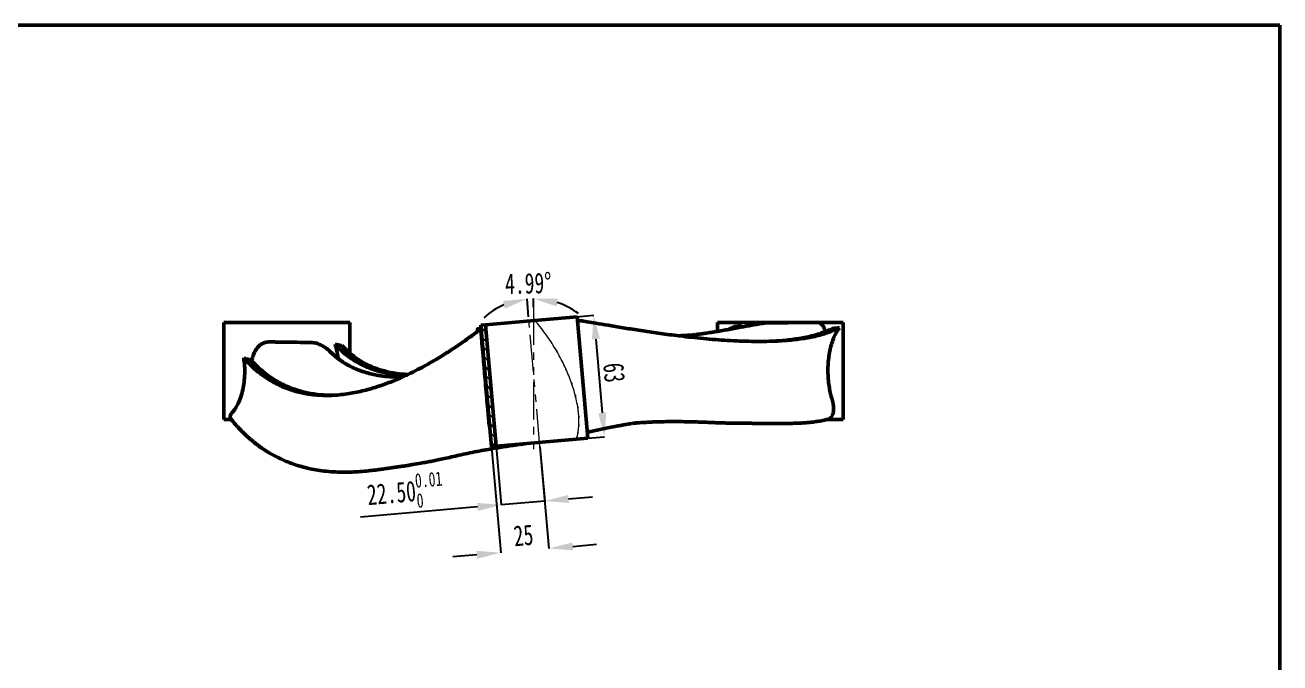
# Model space of a CAD drawing. Header units: millimetres. Extents: x 798 to 1179, y 9 to 280.
# Drawn here: x 965.2 to 1179, y 170.9 to 279.6 of the extents above; entities that cross this region are included whole.
import ezdxf

# ---------------------------------------------------------------- set-up
doc = ezdxf.new("R2010")
doc.units = ezdxf.units.MM
doc.header["$PDSIZE"] = -1
doc.linetypes.add('PHANTOM', pattern=[12.7, 6.35, -1.27, 1.27, -1.27, 1.27, -1.27])
doc.layers.add('10', color=7, linetype='Continuous')
doc.styles.add('SLDTEXTSTYLE5', font='TXT', dxfattribs={"width": 0.7})
doc.dimstyles.new('SLDDIMSTYLE2', dxfattribs={"dimtxt": 3.5, "dimasz": 4.08, "dimexe": 0, "dimexo": 0.0625, "dimgap": 0.875, "dimtad": 1, "dimrnd": 1e-09, "dimzin": 12, "dimdsep": 46, "dimtxsty": 'SLDTEXTSTYLE5', "dimsah": 1, "dimcen": 0.09, "dimadec": 0, "dimazin": 3, "dimtfac": 1, "dimtofl": 0, "dimtmove": 0, "dimatfit": 3, "dimfxl": 1, "dimfrac": 2, "dimtolj": 1, "dimtzin": 12, "dimarcsym": 0})
doc.dimstyles.new('SLDDIMSTYLE3', dxfattribs={"dimtxt": 3.5, "dimasz": 4.08, "dimexe": 0, "dimexo": 0.0625, "dimgap": 0.875, "dimtad": 1, "dimrnd": 1e-09, "dimzin": 4, "dimdsep": 46, "dimtxsty": 'SLDTEXTSTYLE5', "dimsah": 1, "dimcen": 0.09, "dimadec": 0, "dimazin": 1, "dimtol": 1, "dimtp": 0.0105, "dimtfac": 1, "dimtmove": 0, "dimatfit": 0, "dimfxl": 1, "dimfrac": 2, "dimtolj": 1, "dimarcsym": 0})
doc.dimstyles.new('SLDDIMSTYLE4', dxfattribs={"dimtxt": 3.5, "dimasz": 4.08, "dimexe": 0, "dimexo": 0.0625, "dimgap": 0.875, "dimtad": 1, "dimdec": 4, "dimzin": 12, "dimdsep": 46, "dimtxsty": 'SLDTEXTSTYLE5', "dimsah": 1, "dimcen": 0.09, "dimazin": 3, "dimtfac": 1, "dimtofl": 0, "dimtmove": 0, "dimatfit": 3, "dimfxl": 1, "dimfrac": 2, "dimtolj": 1, "dimtzin": 12, "dimarcsym": 0})
pattern_1 = [(135, (789.93, 5.36), (-0.740871, -0.740871), [])]

# ---------------------------------------------------------------- blocks, each defined once
blk = doc.blocks.new('*D24')
at = {"layer": '10', "color": 0, "lineweight": -2, "transparency": 16777216}
for p, q in [((1045.48, 207.77), (1046.34, 197.85)), ((1052.93, 207.75), (1053.74, 198.5)), ((1057.81, 198.85), (1061.87, 199.21)), ((1042.28, 197.5), (1022.32, 195.75)), ((1053.74, 198.5), (1046.34, 197.85))]:
    blk.add_line(p, q, dxfattribs=at)
at = {"layer": '10', "color": 0, "lineweight": 25, "transparency": 16777216}
for points in [[(1057.75, 199.53), (1057.87, 198.17), (1053.74, 198.5)], [(1042.22, 198.17), (1042.34, 196.82), (1046.34, 197.85)]]:
    blk.add_solid(points, dxfattribs=at)
at = {"layer": 'Defpoints', "color": 0, "lineweight": 25, "transparency": 16777216}
for p in [(1045.47, 207.83), (1052.93, 207.82), (1053.74, 198.5)]:
    blk.add_point(p, dxfattribs=at)
at = {"layer": '10', "color": 0, "transparency": 16777216, "insert": (1029.69, 203.02), "char_height": 3.5, "attachment_point": 2, "rotation": 4.9878, "style": 'SLDTEXTSTYLE5'}
blk.add_mtext('\\A1;22.50{\\H0.7x;\\S0.01^ 0;}', dxfattribs=at)
blk = doc.blocks.new('*D25')
at = {"layer": '10', "color": 0, "lineweight": -2, "transparency": 16777216}
for p, q in [((1044.66, 207.69), (1046.23, 189.69)), ((1052.93, 207.75), (1054.45, 190.41)), ((1058.51, 190.77), (1062.58, 191.12)), ((1042.16, 189.34), (1038.1, 188.99))]:
    blk.add_line(p, q, dxfattribs=at)
at = {"layer": '10', "color": 0, "lineweight": 25, "transparency": 16777216}
for points in [[(1058.45, 191.44), (1058.57, 190.09), (1054.45, 190.41)], [(1042.11, 190.02), (1042.22, 188.66), (1046.23, 189.69)]]:
    blk.add_solid(points, dxfattribs=at)
at = {"layer": 'Defpoints', "color": 0, "lineweight": 25, "transparency": 16777216}
for p in [(1044.65, 207.76), (1052.93, 207.82), (1054.45, 190.41)]:
    blk.add_point(p, dxfattribs=at)
at = {"layer": '10', "color": 0, "transparency": 16777216, "insert": (1049.96, 194.41), "char_height": 3.5, "attachment_point": 2, "rotation": 4.9878, "style": 'SLDTEXTSTYLE5'}
blk.add_mtext('\\A1;25', dxfattribs=at)
blk = doc.blocks.new('*D26')
at = {"layer": '10', "color": 0, "lineweight": -2, "transparency": 16777216}
for p, q in [((1058.52, 229.84), (1062.1, 230.15)), ((1062.46, 226.08), (1063.55, 213.5)), ((1060.33, 209.13), (1063.91, 209.44))]:
    blk.add_line(p, q, dxfattribs=at)
at = {"layer": '10', "color": 0, "lineweight": 25, "transparency": 16777216}
for points in [[(1063.13, 226.14), (1061.78, 226.03), (1062.1, 230.15)], [(1064.23, 213.56), (1062.88, 213.44), (1063.91, 209.44)]]:
    blk.add_solid(points, dxfattribs=at)
at = {"layer": 'Defpoints', "color": 0, "lineweight": 25, "transparency": 16777216}
for p in [(1058.46, 229.83), (1060.27, 209.12), (1063.91, 209.44)]:
    blk.add_point(p, dxfattribs=at)
at = {"layer": '10', "color": 0, "transparency": 16777216, "insert": (1067.33, 220.53), "char_height": 3.5, "attachment_point": 2, "rotation": 274.9878, "style": 'SLDTEXTSTYLE5'}
blk.add_mtext('\\A1;63', dxfattribs=at)
blk = doc.blocks.new('*D27')
at = {"layer": '10', "color": 0, "lineweight": -2, "transparency": 16777216}
for p, q in [((1051, 229.91), (1050.74, 232.95)), ((1051.84, 231.51), (1051.84, 232.99))]:
    blk.add_line(p, q, dxfattribs=at)
for start, end in [(113.5022, 132.0165), (52.9714, 71.4857)]:
    blk.add_arc((1051.84, 220.31), 12.68, start, end, dxfattribs=at)
at = {"layer": '10', "color": 0, "lineweight": 25, "transparency": 16777216}
for points in [[(1046.61, 232.6), (1046.95, 231.28), (1050.74, 232.95)], [(1055.76, 231.67), (1055.97, 233.01), (1051.84, 232.99)]]:
    blk.add_solid(points, dxfattribs=at)
at = {"layer": 'Defpoints', "color": 0, "lineweight": 25, "transparency": 16777216}
for p in [(1051.1, 232.97), (1051.84, 231.45), (1051.01, 229.84), (1052.93, 207.82), (1051.84, 206.82)]:
    blk.add_point(p, dxfattribs=at)
at = {"layer": '10', "color": 0, "transparency": 16777216, "insert": (1046.94, 237.26), "char_height": 3.5, "attachment_point": 1, "rotation": 1.3592, "style": 'SLDTEXTSTYLE5'}
blk.add_mtext('\\A1;4.99°', dxfattribs=at)

msp = doc.modelspace()

# ---------------------------------------------------------------- hatches: boundary and pattern name
at = {"layer": '10', "linetype": 'Continuous', "lineweight": 25}
h = msp.add_hatch(dxfattribs=at)
h.set_pattern_fill('ANSI31', color=256, scale=0.33, angle=90, style=0)
h.set_pattern_definition(pattern_1)
edge = h.paths.add_edge_path(flags=0)
edge.add_spline(control_points=[(1052.01468, 229.26857), (1052.39887, 228.84478), (1052.76728, 228.40835), (1053.12035, 227.96411), (1054.82251, 225.82247), (1056.20804, 223.48596), (1057.28419, 221.12312), (1058.1722, 219.17337), (1058.87368, 217.19359), (1059.27559, 215.01798), (1059.38247, 214.43943), (1059.46728, 213.83319), (1059.51593, 213.22829), (1059.56462, 212.62293), (1059.57669, 212.01082), (1059.54736, 211.43823), (1059.50319, 210.57561), (1059.3677, 209.76613), (1059.13233, 209.02073)], knot_values=[0, 0, 0, 0, 0.005216124, 0.005216124, 0.005216124, 0.030698226, 0.030698226, 0.030698226, 0.051625594, 0.051625594, 0.051625594, 0.057160725, 0.057160725, 0.057160725, 0.062719151, 0.062719151, 0.062719151, 0.071101493, 0.071101493, 0.071101493, 0.071101493], weights=[1, 1, 1, 1, 1, 1, 1, 1, 1, 1, 1, 1, 1, 1, 1, 1, 1, 1, 1], degree=3, periodic=0)
edge.add_spline(control_points=[(1059.13233, 209.02073), (1059.37494, 209.78907), (1059.51028, 210.63273), (1059.55025, 211.49757), (1059.59031, 212.36408), (1059.5353, 213.27135), (1059.41596, 214.14591), (1059.21932, 215.58687), (1058.85487, 216.98009), (1058.4045, 218.30733), (1057.31779, 221.50992), (1055.69645, 224.55346), (1053.6082, 227.33272), (1053.10898, 227.99713), (1052.57847, 228.64668), (1052.01468, 229.26857)], knot_values=[0, 0, 0, 0, 0.008033159, 0.008033159, 0.008033159, 0.01608637, 0.01608637, 0.01608637, 0.029365103, 0.029365103, 0.029365103, 0.06160192, 0.06160192, 0.06160192, 0.069196962, 0.069196962, 0.069196962, 0.069196962], weights=[1, 1, 1, 1, 1, 1, 1, 1, 1, 1, 1, 1, 1, 1, 1, 1], degree=3, periodic=0)
h = msp.add_hatch(dxfattribs=at)
h.set_pattern_fill('ANSI31', color=256, scale=0.33, angle=90, style=0)
h.set_pattern_definition(pattern_1)
h.paths.add_polyline_path([(1043.66661, 228.53999), (1042.84473, 228.46826), (1044.65231, 207.75699), (1045.47418, 207.82872)], flags=0)
h = msp.add_hatch(dxfattribs=at)
h.set_pattern_fill('ANSI31', color=256, scale=0.33, style=0)
h.set_pattern_definition([(45, (789.93, 5.36), (-0.740871, 0.740871), [])])
edge = h.paths.add_edge_path(flags=0)
edge.add_line((1044.37142, 210.97542), (1042.92758, 227.51897))
edge.add_spline(control_points=[(1042.92758, 227.51897), (1042.90583, 227.51728), (1042.88408, 227.51559), (1042.86233, 227.5139)], knot_values=[0.002833079, 0.002833079, 0.002833079, 0.002833079, 0.003031419, 0.003031419, 0.003031419, 0.003031419], weights=[1, 1, 1, 1], degree=3, periodic=0)
edge.add_spline(control_points=[(1042.86233, 227.5139), (1043.15543, 224.13836), (1043.44853, 220.76282), (1043.74158, 217.38727), (1043.9028, 215.5302), (1044.064, 213.67312), (1044.22518, 211.81604), (1044.24978, 211.53269), (1044.29285, 211.24877), (1044.37142, 210.97542)], knot_values=[0, 0, 0, 0, 0.030802205, 0.030802205, 0.030802205, 0.047748208, 0.047748208, 0.047748208, 0.050356943, 0.050356943, 0.050356943, 0.050356943], weights=[1, 1, 1, 1, 1, 1, 1, 1, 1, 1], degree=3, periodic=0)

# ---------------------------------------------------------------- linework, layer by layer
at = {"lineweight": 50}
for q in [(798.18, 279.60653), (1179, 8.66)]:
    msp.add_line((1179, 279.60653), q, dxfattribs=at)
at = {"color": 7, "linetype": 'Continuous', "lineweight": 50}
for p, q in [((1020.52438, 228.89815), (999.07438, 228.89815)), ((999.07438, 228.89799), (999.07438, 212.39815)), ((1020.52438, 228.89799), (1020.52438, 223.72318)), ((1052.01468, 229.26857), (1043.66661, 228.53999)), ((1052.01468, 229.26857), (1059.28225, 229.90284)), ((1061.08982, 209.19157), (1059.28225, 229.90284)), ((1104.60139, 228.89815), (1083.15139, 228.89815)), ((1083.15139, 228.89799), (1083.15139, 227.45158)), ((1104.60139, 228.89799), (1104.60139, 212.39815)), ((1042.89525, 227.88936), (1042.41176, 227.8472)), ((1043.66661, 228.53999), (1042.84473, 228.46826)), ((1042.84473, 228.46826), (1044.65231, 207.75699)), ((1042.86233, 227.5139), (1042.92758, 227.51897)), ((1044.37142, 210.97542), (1042.92758, 227.51897)), ((1043.66661, 228.53999), (1045.47418, 207.82872)), ((1086.117, 228.22573), (1085.03517, 227.73019)), ((1087.27285, 228.36457), (1086.48171, 227.99359)), ((1087.27298, 228.36443), (1087.09638, 228.10791)), ((999.07438, 212.39815), (1000.35639, 212.39815)), ((1101.82755, 212.39815), (1104.60139, 212.39815)), ((1044.65231, 207.75699), (1045.47418, 207.82872)), ((1059.13233, 209.02073), (1045.47418, 207.82872)), ((1059.13233, 209.02073), (1061.08982, 209.19157))]:
    msp.add_line(p, q, dxfattribs=at)
at = {"color": 7, "linetype": 'Continuous', "lineweight": 18}
msp.add_open_spline([(1059.13233, 209.02073), (1059.26467, 209.43986), (1059.36324, 209.87141), (1059.46795, 210.54021), (1059.49561, 210.76675), (1059.52671, 211.11242), (1059.53534, 211.22862), (1059.5492, 211.46306), (1059.55441, 211.58147), (1059.57191, 212.17228), (1059.55907, 212.6458), (1059.50683, 213.35752), (1059.48388, 213.59499), (1059.42778, 214.07036), (1059.39452, 214.30871), (1059.28244, 215.01356), (1059.19108, 215.47368), (1058.98158, 216.38037), (1058.86338, 216.82693), (1058.6037, 217.7105), (1058.46191, 218.14828), (1058.15841, 219.01308), (1057.997, 219.4394), (1057.48595, 220.70412), (1057.10975, 221.52854), (1056.29011, 223.15069), (1055.84667, 223.94825), (1054.88804, 225.51972), (1054.37307, 226.29364), (1053.53522, 227.43548), (1053.24524, 227.81234), (1052.64614, 228.55099), (1052.33642, 228.91367), (1052.01468, 229.26857)], degree=3, knots=[0, 0, 0, 0, 0.0625, 0.0625, 0.09375, 0.09375, 0.109375, 0.109375, 0.125, 0.125, 0.1875, 0.1875, 0.21875, 0.21875, 0.25, 0.25, 0.3125, 0.3125, 0.375, 0.375, 0.4375, 0.4375, 0.5, 0.5, 0.625, 0.625, 0.75, 0.75, 0.875, 0.875, 0.9375, 0.9375, 1, 1, 1, 1], dxfattribs=at)
at = {"color": 7, "linetype": 'Continuous', "lineweight": 50}
for points, knots in [([(1059.33664, 229.27963), (1059.49281, 229.26371), (1059.88171, 229.22407), (1060.94166, 229.05705), (1062.50201, 228.79654), (1064.52937, 228.4491), (1067.0003, 228.03399), (1069.7346, 227.59523), (1072.67181, 227.15642), (1076.01942, 226.70402), (1079.76608, 226.27043), (1083.87124, 225.91044), (1087.99114, 225.69563), (1091.62688, 225.67654), (1094.737, 225.82669), (1097.33204, 226.09582), (1099.76923, 226.53358), (1102.02893, 227.14373), (1103.30389, 227.73968), (1103.94136, 228.03764)], [0, 0, 0, 0, 0.033823722, 0.084228323, 0.134636796, 0.195124386, 0.25561647, 0.316111606, 0.376608891, 0.437107803, 0.512730056, 0.588355281, 0.663977872, 0.739599503, 0.791683632, 0.843766642, 0.895846544, 0.947924269, 1, 1, 1, 1]), ([(1091.61042, 228.86159), (1091.36442, 228.83504), (1090.81869, 228.77616), (1089.86158, 228.61822), (1088.83516, 228.43457), (1087.84509, 228.2487), (1086.82832, 228.05711), (1085.75295, 227.85745), (1084.60935, 227.65241), (1083.64819, 227.48782), (1082.89108, 227.36299), (1082.3411, 227.2746), (1081.82735, 227.19227), (1081.25769, 227.10533), (1080.62511, 227.01548), (1079.94338, 226.92527), (1079.30421, 226.84614), (1078.70038, 226.77554), (1078.29123, 226.73088), (1078.01351, 226.70259), (1077.92117, 226.69324), (1078.03365, 226.70299), (1078.33894, 226.72968), (1078.7447, 226.76466), (1079.07716, 226.79286), (1079.21037, 226.80463), (1079.18808, 226.80396), (1079.06901, 226.79573), (1078.7872, 226.7769), (1078.35843, 226.753), (1077.50504, 226.7054), (1076.87134, 226.66969), (1076.54902, 226.65873), (1076.54166, 226.65848)], [0, 0, 0, 0, 0.0595531, 0.132111946, 0.198595284, 0.259002348, 0.313413186, 0.379943037, 0.442574128, 0.50114689, 0.533390476, 0.562518028, 0.588469076, 0.616991373, 0.653150752, 0.684653032, 0.717697757, 0.746893573, 0.779250252, 0.790025863, 0.799078893, 0.807088211, 0.815734882, 0.826376748, 0.836103792, 0.84493286, 0.855646152, 0.866015032, 0.877070053, 0.91884473, 0.955359372, 0.998980583, 1, 1, 1, 1]), ([(1091.60996, 228.86668), (1091.62415, 228.86815), (1091.68588, 228.87451), (1091.78094, 228.87979), (1091.90119, 228.88544), (1092.12957, 228.88644), (1092.8316, 228.88867), (1094.50695, 228.89251), (1096.82947, 228.89535), (1098.83204, 228.89707), (1099.86986, 228.8977), (1100.13149, 228.89783), (1100.2099, 228.89787), (1100.25923, 228.89789), (1100.28697, 228.8979), (1100.30171, 228.8979), (1100.31352, 228.89786), (1100.33243, 228.89767), (1100.3713, 228.89655), (1100.48478, 228.88617), (1100.71988, 228.81235), (1101.04029, 228.53583), (1101.33134, 228.04499), (1101.44452, 227.57894), (1101.49296, 227.3795)], [0, 0, 0, 0, 0.004376042, 0.019025693, 0.027463154, 0.036146942, 0.067114936, 0.180155855, 0.395145761, 0.56763766, 0.610760619, 0.61856657, 0.623953849, 0.627656108, 0.629162851, 0.629963858, 0.630772023, 0.631931393, 0.635928886, 0.651717902, 0.714813407, 0.816665359, 0.921542894, 1, 1, 1, 1]), ([(1042.36249, 227.42935), (1042.30679, 227.38867), (1042.05289, 227.2032), (1041.42096, 226.73847), (1040.49563, 226.07133), (1039.42492, 225.32023), (1038.33932, 224.58512), (1037.26911, 223.88679), (1036.23629, 223.23584), (1035.10394, 222.55104), (1033.85092, 221.82708), (1032.44017, 221.05945), (1030.8498, 220.25691), (1028.99367, 219.39741), (1026.87847, 218.53543), (1024.51586, 217.7303), (1022.01475, 217.07089), (1019.39723, 216.61727), (1016.68687, 216.43562), (1014.14869, 216.57882), (1011.82189, 217.01026), (1009.72429, 217.66696), (1007.64749, 218.62173), (1005.73678, 219.83663), (1003.987, 221.24864), (1002.96413, 222.32752), (1002.44632, 222.87369)], [0, 0, 0, 0, 0.011752295, 0.053577669, 0.094302043, 0.13472382, 0.175516958, 0.205268514, 0.235846442, 0.267617212, 0.301036787, 0.336902439, 0.376288926, 0.418275482, 0.468625297, 0.520567572, 0.573922277, 0.628604344, 0.684497874, 0.741566518, 0.785153695, 0.829476382, 0.874638696, 0.920809653, 0.959911463, 1, 1, 1, 1]), ([(1042.36138, 227.82807), (1042.32252, 227.81904), (1042.22191, 227.79565), (1042.36477, 227.69697), (1042.69647, 227.57492), (1042.86232, 227.5139)], [0, 0, 0, 0, 0.239392448, 0.61969744, 1, 1, 1, 1]), ([(1044.37142, 210.97542), (1044.32406, 211.14019), (1044.28761, 211.30754), (1044.24943, 211.5625), (1044.23975, 211.6482), (1044.22478, 211.82065), (1044.18736, 212.25179), (1044.09007, 213.37274), (1043.8805, 215.78709), (1043.4613, 220.61578), (1043.10191, 224.75465), (1042.86231, 227.5139)], [0, 0, 0, 0, 0.03125, 0.03125, 0.046875, 0.046875, 0.0625, 0.125, 0.25, 0.5, 1, 1, 1, 1]), ([(1092.09875, 225.7225), (1092.61687, 225.74466), (1094.02355, 225.80481), (1096.21385, 226.04549), (1098.62376, 226.46441), (1100.86346, 227.05218), (1102.13888, 227.62374), (1102.77657, 227.90952)], [0, 0, 0, 0, 0.127236287, 0.345442958, 0.563636468, 0.78182454, 1, 1, 1, 1]), ([(1102.06012, 212.46205), (1102.09869, 212.46886), (1102.31507, 212.50705), (1102.531, 212.7153), (1102.79998, 213.1346), (1102.94916, 213.74325), (1102.97423, 214.48815), (1102.86059, 215.35243), (1102.563, 216.25949), (1102.32161, 217.26523), (1102.12847, 218.39262), (1102.00425, 219.65502), (1101.97485, 220.9793), (1102.04283, 222.28044), (1102.19693, 223.49985), (1102.43273, 224.6516), (1102.74068, 225.71389), (1103.11592, 226.67009), (1103.52355, 227.46405), (1103.80854, 227.85522), (1103.9414, 228.03757)], [0, 0, 0, 0, 0.012255055, 0.068753835, 0.126865972, 0.183611664, 0.242232446, 0.294952205, 0.349476749, 0.402403159, 0.456439739, 0.517924309, 0.581403582, 0.639597381, 0.699476644, 0.757921913, 0.817865189, 0.880252768, 0.944177885, 1, 1, 1, 1]), ([(1017.30538, 223.8217), (1017.09128, 224.03013), (1016.58923, 224.51889), (1015.68316, 225.07607), (1014.76541, 225.44662), (1013.97251, 225.51415), (1012.7561, 225.52404), (1010.93416, 225.55852), (1009.04579, 225.53643), (1007.69541, 225.60134), (1006.88541, 225.64067), (1006.08552, 225.55477), (1005.3102, 225.1994), (1004.74012, 224.62643), (1004.30836, 223.93286), (1004.0258, 223.22978), (1003.86474, 222.69237), (1003.82813, 222.38882), (1003.8234, 222.3496)], [0, 0, 0, 0, 0.057713947, 0.135336591, 0.206001537, 0.243690562, 0.282053896, 0.43176844, 0.581477621, 0.632034225, 0.682527475, 0.732007334, 0.779168023, 0.844057258, 0.892622893, 0.942545484, 0.992576858, 1, 1, 1, 1]), ([(1018.04094, 225.21732), (1018.57494, 224.6589), (1019.643, 223.542), (1021.45496, 222.27137), (1023.37461, 221.29098), (1025.38336, 220.59058), (1027.48554, 220.16098), (1029.09665, 219.9492), (1030.01376, 219.96367), (1030.19353, 219.96651)], [0, 0, 0, 0, 0.165189888, 0.330396731, 0.488163149, 0.645951849, 0.803728844, 0.961527058, 1, 1, 1, 1]), ([(1018.04099, 225.21726), (1018.2026, 225.18355), (1018.36439, 225.15025), (1018.52633, 225.11734), (1018.63444, 225.09538), (1018.74261, 225.07359), (1018.85084, 225.05197), (1018.95908, 225.03035), (1019.06739, 225.0089), (1019.17576, 224.98761)], [0, 0, 0, 0, 0.001514605934, 0.001514605934, 0.001514605934, 0.002525647465, 0.002525647465, 0.002525647465, 0.003536720231, 0.003536720231, 0.003536720231, 0.003536720231]), ([(1018.04105, 225.2176), (1018.13731, 224.84735), (1018.33249, 224.09668), (1018.4936, 223.24686), (1018.54338, 222.78368), (1018.54566, 222.76246)], [0, 0, 0, 0, 0.481491458, 0.97623582, 1, 1, 1, 1]), ([(1019.17589, 224.98791), (1019.70642, 224.45462), (1020.75974, 223.39583), (1022.54202, 222.19669), (1024.42152, 221.27175), (1026.39546, 220.62401), (1028.39119, 220.20866), (1029.74931, 220.10905), (1030.39924, 220.06138)], [0, 0, 0, 0, 0.174586101, 0.346624639, 0.513762239, 0.680359575, 0.847036544, 1, 1, 1, 1]), ([(1000.16356, 212.64038), (1000.12818, 212.73883), (1000.05554, 212.94099), (1000.37306, 213.45173), (1000.93436, 214.08607), (1001.4456, 214.97401), (1001.92789, 216.09146), (1002.29768, 217.38325), (1002.53712, 218.76204), (1002.63846, 220.13127), (1002.61997, 221.53253), (1002.50491, 222.4213), (1002.44635, 222.87365)], [0, 0, 0, 0, 0.079215062, 0.162666038, 0.261568139, 0.362390329, 0.47548067, 0.592663031, 0.693453443, 0.797874538, 0.897126683, 1, 1, 1, 1]), ([(1002.44637, 222.87388), (1002.60989, 222.82646), (1002.77361, 222.77953), (1002.9375, 222.73309), (1003.05145, 222.70079), (1003.16548, 222.66873), (1003.27959, 222.63689), (1003.3937, 222.60505), (1003.5079, 222.57344), (1003.62217, 222.54205)], [0, 0, 0, 0, 0.001552521274, 0.001552521274, 0.001552521274, 0.002631906327, 0.002631906327, 0.002631906327, 0.003711329403, 0.003711329403, 0.003711329403, 0.003711329403]), ([(1003.62219, 222.54202), (1004.22649, 221.93389), (1005.43509, 220.71762), (1007.41047, 219.2818), (1009.47892, 218.14055), (1011.6281, 217.31716), (1013.83058, 216.77924), (1016.06014, 216.54658), (1017.60205, 216.47365), (1018.38611, 216.55931), (1018.42953, 216.56406)], [0, 0, 0, 0, 0.141660414, 0.283324945, 0.424987814, 0.566655131, 0.708332308, 0.850007182, 0.991692457, 1, 1, 1, 1]), ([(1029.46502, 219.63053), (1029.36996, 219.62898), (1029.07007, 219.62409), (1028.49262, 219.6246), (1027.72395, 219.64862), (1026.92969, 219.70368), (1026.18603, 219.7835), (1025.50899, 219.88086), (1024.72332, 220.02136), (1023.77639, 220.23665), (1022.64858, 220.57305), (1021.53563, 220.99953), (1020.7279, 221.38473), (1020.21052, 221.66478), (1019.93895, 221.82007), (1019.69105, 221.96915), (1019.46726, 222.11001), (1019.25806, 222.24722), (1019.03039, 222.4025), (1018.73789, 222.61178), (1018.3534, 222.90469), (1017.88089, 223.30333), (1017.52399, 223.61947), (1017.33421, 223.82026), (1017.31872, 223.83665)], [0, 0, 0, 0, 0.0233234036, 0.0735755816, 0.130979361, 0.1893591073, 0.2433873935, 0.2931787676, 0.3389096294, 0.4197151574, 0.5096329655, 0.6036089692, 0.6901303003, 0.7161566516, 0.7406247528, 0.7631963501, 0.7838953126, 0.8027431183, 0.8221641621, 0.8492726654, 0.8883647876, 0.9369667847, 0.994854946, 1, 1, 1, 1]), ([(1000.1631, 212.6401), (1000.34852, 212.40398), (1000.75437, 211.88716), (1001.37537, 211.18078), (1001.98397, 210.53056), (1002.49187, 210.02301), (1002.91083, 209.62535), (1003.27976, 209.28924), (1003.66308, 208.95381), (1004.10191, 208.58726), (1004.59795, 208.19434), (1005.13795, 207.79144), (1005.8597, 207.28655), (1006.68598, 206.76045), (1007.62642, 206.22631), (1008.52321, 205.76908), (1009.46894, 205.34025), (1010.43333, 204.95693), (1011.37677, 204.63125), (1012.25766, 204.36718), (1013.13634, 204.13895), (1014.17377, 203.91019), (1015.45774, 203.68898), (1016.93332, 203.51796), (1018.43654, 203.42429), (1019.85884, 203.40339), (1021.21397, 203.43335), (1022.62829, 203.53119), (1023.78331, 203.65084), (1024.55144, 203.73608), (1025.26224, 203.82696), (1026.16564, 203.95164), (1027.02017, 204.07305), (1027.73836, 204.17633), (1028.21007, 204.24439), (1028.60743, 204.30167), (1029.13743, 204.37853), (1029.77635, 204.47294), (1030.46872, 204.57937), (1031.45957, 204.73769), (1032.57906, 204.92618), (1033.69124, 205.12855), (1034.60076, 205.30869), (1035.59992, 205.51422), (1036.69989, 205.75027), (1037.91081, 206.01773), (1039.22101, 206.3116), (1040.67002, 206.63185), (1042.19525, 206.94541), (1043.71455, 207.23349), (1045.11621, 207.47874), (1046.36705, 207.68278), (1047.49643, 207.85614), (1048.50822, 208.00366), (1049.40421, 208.12862), (1049.99412, 208.20887), (1050.28044, 208.2466), (1050.31604, 208.25129)], [0, 0, 0, 0, 0.015052133, 0.03294558, 0.047753744, 0.060564684, 0.069861812, 0.077558509, 0.086378921, 0.096327906, 0.107384676, 0.119527248, 0.131765174, 0.153893456, 0.171502678, 0.189453516, 0.207999754, 0.227656256, 0.245812431, 0.262424603, 0.27801225, 0.295730151, 0.321539358, 0.351053084, 0.379698222, 0.406085038, 0.430613483, 0.454077519, 0.476713644, 0.48629857, 0.49613429, 0.507128506, 0.519050686, 0.52633821, 0.53174802, 0.536426437, 0.541475408, 0.54966788, 0.560103649, 0.570793903, 0.592983655, 0.610353296, 0.627443455, 0.647459881, 0.670413579, 0.696310056, 0.725218849, 0.7569936, 0.794602793, 0.831751303, 0.865739188, 0.896782068, 0.924994192, 0.951924887, 0.975851776, 0.996997365, 1, 1, 1, 1]), ([(1061.00188, 210.19924), (1061.19826, 210.24595), (1061.70798, 210.3672), (1062.61601, 210.56584), (1063.69125, 210.7923), (1064.80375, 211.01672), (1065.83892, 211.21801), (1066.75721, 211.39119), (1067.46687, 211.51885), (1068.12013, 211.62932), (1068.61108, 211.70779), (1068.9682, 211.76227), (1069.22837, 211.80026), (1069.52067, 211.8388), (1069.54664, 211.84297), (1069.55787, 211.84478)], [0, 0, 0, 0, 0.0803929794, 0.2086715047, 0.3236783547, 0.4414241391, 0.5693894738, 0.6509133288, 0.7251353497, 0.7920206836, 0.8570373217, 0.8926593026, 0.9304561664, 0.9699424053, 1, 1, 1, 1]), ([(1068.99145, 211.76529), (1069.17035, 211.78054), (1069.77617, 211.83217), (1070.6147, 211.88685), (1071.52023, 211.93509), (1072.26598, 211.96789), (1073.12127, 211.99702), (1074.21497, 212.02233), (1075.56589, 212.03528), (1077.18412, 212.02585), (1078.67742, 211.99558), (1079.99322, 211.95683), (1081.04716, 211.9201), (1082.01567, 211.88346), (1082.84535, 211.85149), (1083.54425, 211.82533), (1084.12372, 211.80492), (1084.60726, 211.78943), (1085.00864, 211.7778), (1085.41998, 211.768), (1085.92476, 211.76008), (1086.5195, 211.75255), (1087.13932, 211.74627), (1087.83944, 211.74199), (1088.72711, 211.73867), (1089.6398, 211.73454), (1090.47376, 211.73009), (1091.26025, 211.72601), (1092.03565, 211.72235), (1092.84757, 211.71929), (1093.66423, 211.71783), (1094.40771, 211.71871), (1095.17319, 211.72292), (1096.00851, 211.73374), (1096.67136, 211.75473), (1097.24529, 211.77818), (1097.6824, 211.80123), (1098.18487, 211.83421), (1098.79294, 211.88511), (1099.54944, 211.96672), (1100.43914, 212.09554), (1101.30544, 212.25348), (1101.83838, 212.39798), (1102.06098, 212.45833)], [0, 0, 0, 0, 0.0193086231, 0.0653882028, 0.0872118851, 0.112099364, 0.1406910611, 0.1728484475, 0.2210125401, 0.2748801793, 0.334073757, 0.3712881759, 0.409182845, 0.4432099461, 0.4729435452, 0.4973573962, 0.5181533336, 0.5354226745, 0.5492387589, 0.5611366106, 0.5767928596, 0.5914735234, 0.6087763144, 0.6260715086, 0.641302791, 0.6566502359, 0.6719962374, 0.6852303474, 0.6970664364, 0.7114613541, 0.7284835151, 0.7432455645, 0.7561361724, 0.7830060531, 0.8115521441, 0.8258146183, 0.8400259782, 0.8552193604, 0.8757926668, 0.9022332969, 0.9345245472, 0.9726519732, 1, 1, 1, 1])]:
    msp.add_open_spline(points, degree=3, knots=knots, dxfattribs=at)
for points in [[(1086.11701, 228.22573), (1086.50466, 228.27164), (1086.89052, 228.31778), (1087.27292, 228.36461)], [(1102.77659, 227.90953), (1103.1661, 227.95113), (1103.55456, 227.99372), (1103.94139, 228.03766)]]:
    msp.add_open_spline(points, degree=3, dxfattribs=at)
at = {"layer": '10', "linetype": 'PHANTOM', "lineweight": 18}
for p, q in [((1051.83788, 231.44964), (1051.83788, 206.81857)), ((1052.92845, 207.81678), (1051.00611, 229.84305))]:
    msp.add_line(p, q, dxfattribs=at)

# ---------------------------------------------------------------- dimensions: what is measured, and where the dimension line sits
at = {"layer": '10'}
dim = msp.add_angular_dim_2l(base=(1051.10232, 232.97252), line1=((1051.83788, 231.44964), (1051.83788, 206.81857)), line2=((1052.92845, 207.81678), (1051.00611, 229.84305)), dimstyle='SLDDIMSTYLE4', dxfattribs=at)
dim.commit()
dim.dimension.update_dxf_attribs({"geometry": '*D27', "text_midpoint": (1051.53707, 232.9903), "dimtype": 162})
for base, p1, p2, angle, text, dimstyle, picture, middle in [((1063.90938, 209.43765), (1058.46037, 229.83111), (1060.26795, 209.11984), 274.987845, '63', 'SLDDIMSTYLE2', '*D26', (1062.97468, 220.14741)), ((1053.74181, 198.49728), (1045.47418, 207.82872), (1052.92845, 207.81678), 4.987845, '22.50{\\H0.7x;\\S0.01^ 0;}', 'SLDDIMSTYLE3', '*D24', (1030.26604, 196.44843)), ((1054.44744, 190.41207), (1044.65231, 207.75699), (1052.92845, 207.81678), 4.987845, '25', 'SLDDIMSTYLE2', '*D25', (1050.33806, 190.05343))]:
    dim = msp.add_linear_dim(base=base, p1=p1, p2=p2, angle=angle, text=text, dimstyle=dimstyle, dxfattribs=at)
    dim.commit()
    dim.dimension.update_dxf_attribs({"geometry": picture, "text_midpoint": middle, "dimtype": 160})

doc.saveas('drawing.dxf')
